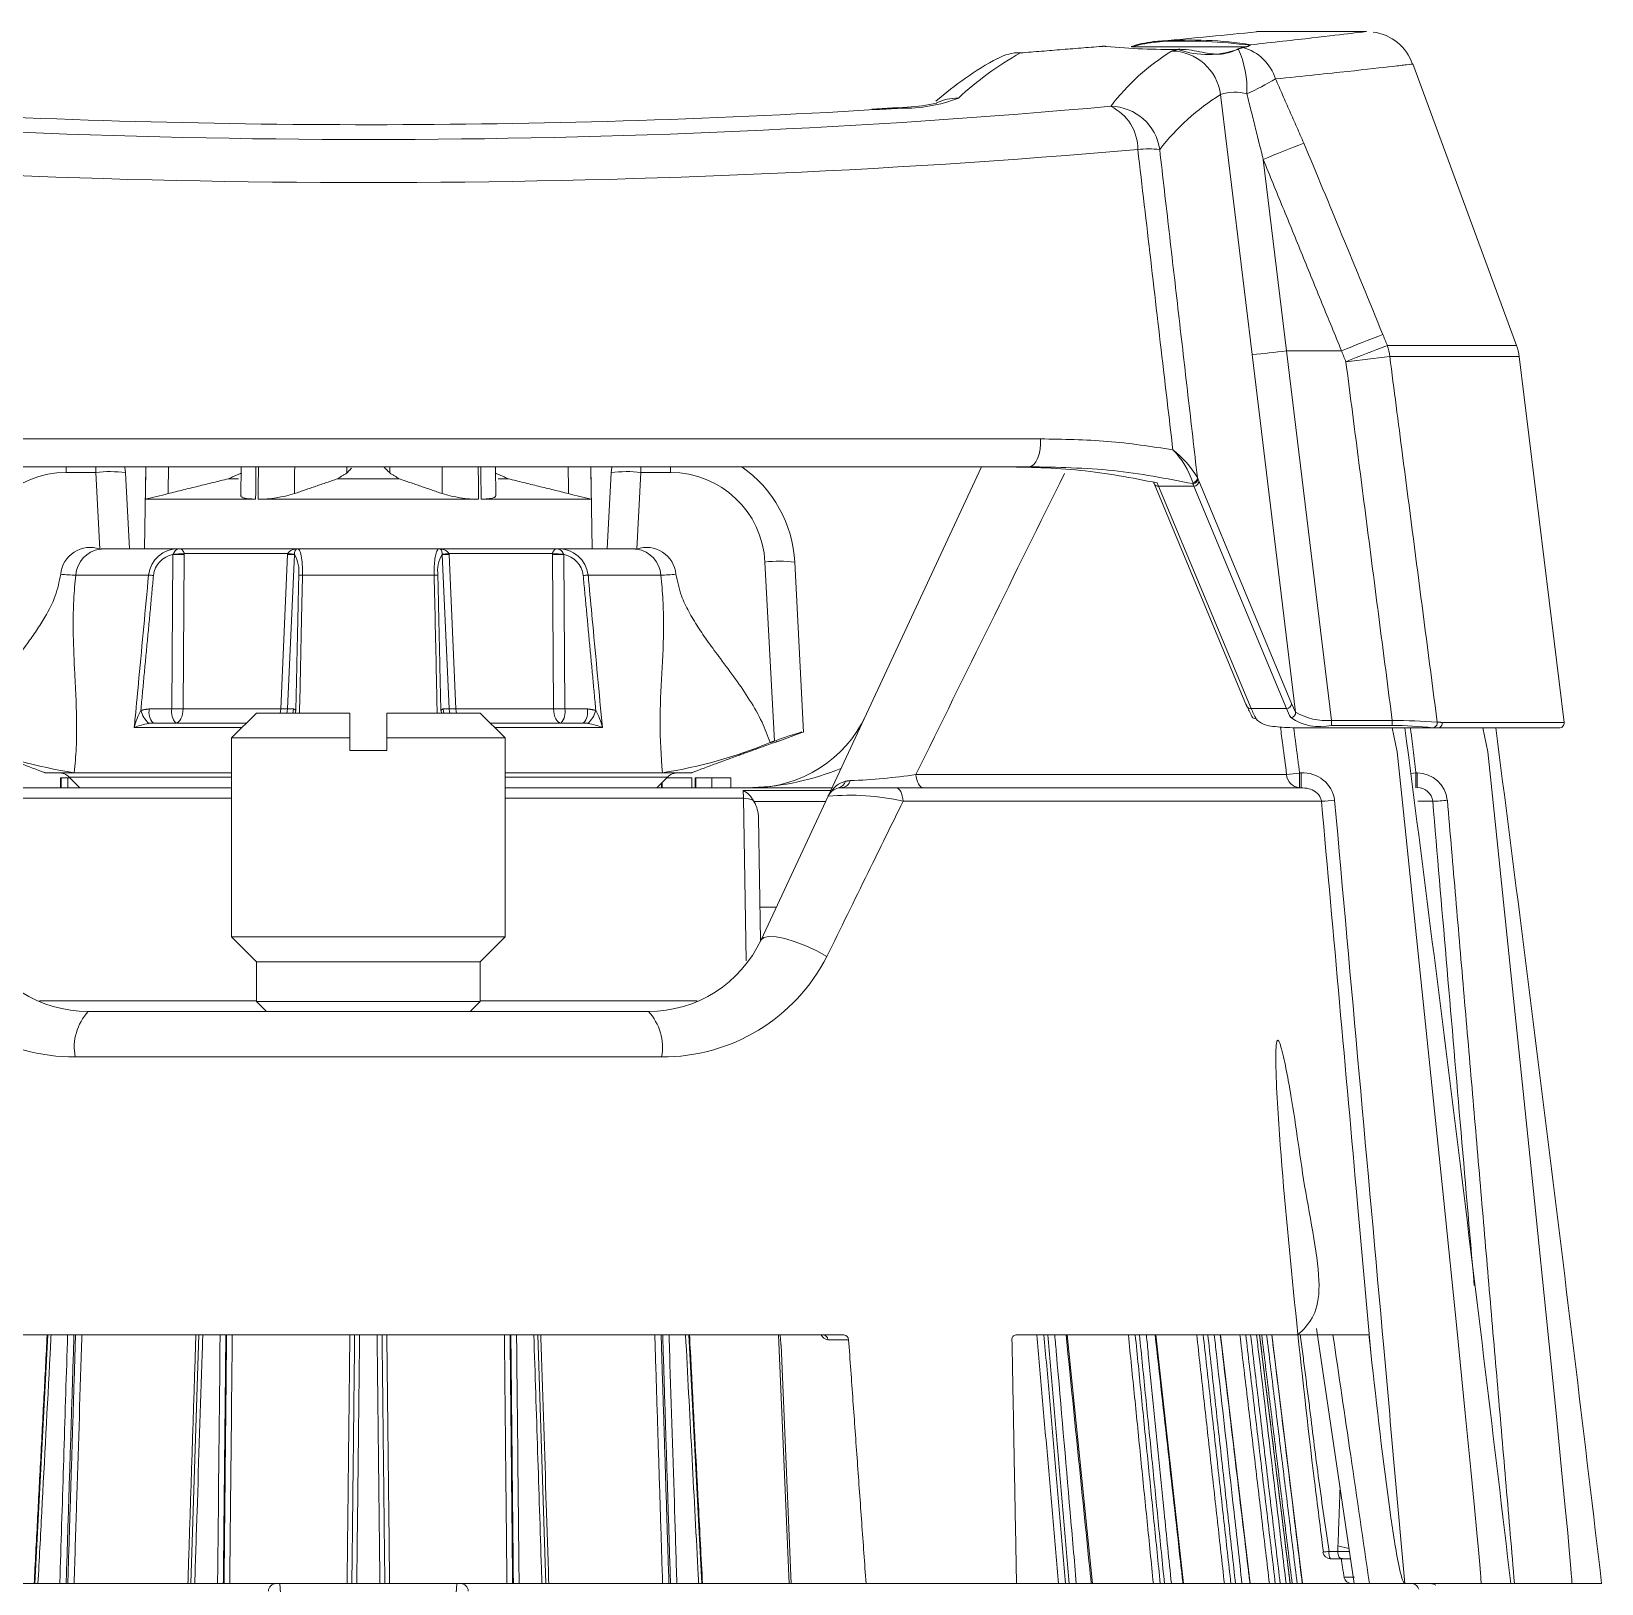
# Model space of a CAD drawing. Extents: x 8 to 113, y 2 to 87.
# Drawn here: x 48.33 to 51.486, y 79.027 to 82.147 of the extents above; entities that cross this region are included whole.
import ezdxf

# ---------------------------------------------------------------- set-up
doc = ezdxf.new("R2010")
doc.units = 0
doc.header["$MEASUREMENT"] = 0
doc.layers.add('OBJECT', color=7, linetype='CONTINUOUS')

msp = doc.modelspace()

# ---------------------------------------------------------------- linework, layer by layer
at = {"layer": 'OBJECT', "linetype": 'Continuous', "lineweight": 15}
for p, q in [((51.0128, 82.1466), (50.7928, 82.1466)), ((50.4905, 82.1166), (50.4903, 82.1166)), ((50.4905, 82.1166), (50.4903, 82.1166)), ((50.7637, 82.1156), (50.5414, 82.1156)), ((50.5416, 82.1156), (50.7728, 82.1156)), ((50.6367, 82.1109), (50.6367, 82.1109)), ((50.7748, 82.1166), (50.7747, 82.1166)), ((51.3152, 81.5155), (51.1069, 82.0815)), ((50.7838, 81.4973), (50.7202, 82.0198)), ((50.0708, 81.9937), (50.0196, 81.9906)), ((50.0776, 81.9925), (50.0709, 81.9932)), ((50.806, 81.8894), (50.8527, 81.5046)), ((50.8712, 80.7782), (50.7838, 81.4973)), ((50.8527, 81.5046), (50.943, 80.7618)), ((50.8527, 81.5046), (50.9633, 81.5046)), ((51.0555, 81.5155), (51.3152, 81.5155)), ((51.3206, 81.4931), (51.0603, 81.4931)), ((51.4108, 80.7578), (51.3206, 81.4931)), ((47.6572, 81.3277), (50.3583, 81.3277)), ((50.335, 81.2716), (47.6804, 81.2716)), ((48.4852, 81.2716), (47.9455, 81.2716)), ((48.3998, 81.2716), (48.3998, 81.2603)), ((48.4593, 81.2603), (48.3998, 81.2603)), ((48.4593, 81.2716), (48.4593, 81.2603)), ((48.4674, 81.1062), (48.4593, 81.2603)), ((48.8735, 81.2716), (48.4852, 81.2716)), ((48.5601, 81.2716), (48.5174, 81.2716)), ((48.5192, 81.2598), (48.5272, 81.1066)), ((48.5601, 81.2716), (48.5572, 81.1066)), ((48.7257, 81.2475), (48.7461, 81.2475)), ((48.7513, 81.2716), (48.751, 81.2138)), ((48.9452, 81.2475), (49.0693, 81.2475)), ((48.9641, 81.2716), (48.9641, 81.2592)), ((49.0504, 81.2716), (49.0504, 81.2592)), ((49.5302, 81.2716), (49.142, 81.2716)), ((49.2634, 81.2138), (49.2631, 81.2716)), ((49.2681, 81.2475), (49.2887, 81.2475)), ((49.4572, 81.1066), (49.4543, 81.2716)), ((49.4971, 81.2716), (49.4543, 81.2716)), ((49.4953, 81.2598), (49.4872, 81.1066)), ((50.07, 81.2716), (49.5302, 81.2716)), ((49.5471, 81.1062), (49.5552, 81.2603)), ((49.5552, 81.2716), (49.5552, 81.2603)), ((49.5552, 81.2603), (49.6147, 81.2603)), ((49.6147, 81.2716), (49.6147, 81.2603)), ((50.1139, 81.2716), (49.7578, 81.2716)), ((49.9312, 80.6093), (50.24, 81.2716)), ((50.2076, 81.2716), (50.1059, 81.2716)), ((50.2801, 81.2716), (50.141, 81.2716)), ((50.24, 81.2716), (50.1946, 81.2716)), ((50.24, 81.2716), (50.2076, 81.2716)), ((50.6767, 81.2431), (50.8628, 80.796)), ((50.5865, 81.2381), (50.7727, 80.7909)), ((50.6668, 81.2327), (50.5958, 81.2327)), ((50.5958, 81.2327), (50.7819, 80.7856)), ((50.853, 80.7856), (50.6668, 81.2327)), ((48.559, 81.2066), (48.7807, 81.2066)), ((48.7855, 81.2066), (49.2289, 81.2066)), ((49.2338, 81.2066), (49.4555, 81.2066)), ((48.4743, 81.1066), (48.6214, 81.1066)), ((48.6122, 80.7851), (48.6145, 81.0956)), ((48.6214, 81.1066), (48.8709, 81.1066)), ((48.6372, 81.0956), (48.6349, 80.7851)), ((48.8451, 81.0972), (48.6372, 81.0972)), ((48.831, 80.7851), (48.845, 81.0956)), ((48.8589, 81.0956), (48.845, 80.7851)), ((48.8709, 81.1066), (49.1436, 81.1066)), ((49.1436, 81.1066), (49.393, 81.1066)), ((49.1695, 80.7851), (49.1555, 81.0956)), ((49.3772, 81.0972), (49.1694, 81.0972)), ((49.1695, 81.0956), (49.1834, 80.7851)), ((49.3795, 80.7851), (49.3772, 81.0956)), ((49.393, 81.1066), (49.5401, 81.1066)), ((49.4, 81.0956), (49.4023, 80.7851)), ((48.5655, 81.0539), (48.4192, 81.0539)), ((49.1395, 81.0539), (48.8749, 81.0539)), ((49.5952, 81.0539), (49.449, 81.0539)), ((49.8044, 81.0802), (49.8233, 80.7203)), ((49.8822, 80.7385), (49.8643, 81.0797)), ((48.5669, 80.7851), (48.6122, 80.7851)), ((48.831, 80.7851), (48.6349, 80.7851)), ((48.7822, 80.7766), (48.7322, 80.7266)), ((48.7822, 80.7766), (48.9697, 80.7766)), ((48.845, 80.7851), (48.8571, 80.7851)), ((49.0447, 80.7766), (49.2322, 80.7766)), ((49.1574, 80.7851), (49.1695, 80.7851)), ((49.3795, 80.7851), (49.1834, 80.7851)), ((49.2822, 80.7266), (49.2322, 80.7766)), ((49.4023, 80.7851), (49.4475, 80.7851)), ((50.7819, 80.7856), (50.853, 80.7856)), ((48.7534, 80.7478), (48.5368, 80.7478)), ((48.5747, 80.7566), (48.7622, 80.7566)), ((49.2522, 80.7566), (49.4398, 80.7566)), ((49.4777, 80.7478), (49.261, 80.7478)), ((49.8326, 80.7204), (49.8785, 80.7372)), ((49.8785, 80.7372), (49.8822, 80.7385)), ((51.1568, 80.7466), (50.936, 80.7466)), ((50.943, 80.7517), (50.943, 80.7618)), ((50.943, 80.7618), (51.0652, 80.7618)), ((51.0652, 80.7517), (50.943, 80.7517)), ((51.0652, 80.7517), (51.0652, 80.7618)), ((51.1658, 80.7466), (51.1374, 80.7466)), ((51.4009, 80.7466), (51.1568, 80.7466)), ((51.1657, 80.7578), (51.4108, 80.7578)), ((51.3304, 80.7466), (51.278, 80.7466)), ((48.7322, 80.7266), (48.7322, 80.3266)), ((48.9697, 80.7266), (48.7322, 80.7266)), ((48.9697, 80.7266), (48.9697, 80.7016)), ((49.0447, 80.7016), (49.0447, 80.7266)), ((49.2822, 80.7266), (49.0447, 80.7266)), ((49.2822, 80.3266), (49.2822, 80.7266)), ((48.9697, 80.7016), (49.0447, 80.7016)), ((48.4161, 80.6566), (48.3572, 80.6566)), ((48.3882, 80.6466), (48.3882, 80.6266)), ((48.3897, 80.6466), (48.3882, 80.6466)), ((48.3897, 80.6466), (48.3897, 80.6266)), ((48.403, 80.6466), (48.3897, 80.6466)), ((48.403, 80.6466), (48.403, 80.6266)), ((48.4072, 80.6466), (48.403, 80.6466)), ((48.406, 80.6478), (48.4272, 80.6266)), ((48.7322, 80.6478), (48.406, 80.6478)), ((48.4161, 80.6566), (48.7322, 80.6566)), ((49.2822, 80.6566), (49.5983, 80.6566)), ((49.6084, 80.6478), (49.2822, 80.6478)), ((49.5872, 80.6266), (49.6084, 80.6478)), ((49.5983, 80.6566), (49.6572, 80.6566)), ((49.6577, 80.6466), (49.6072, 80.6466)), ((49.6577, 80.6466), (49.6577, 80.6266)), ((49.6643, 80.6466), (49.6643, 80.6266)), ((49.6656, 80.6466), (49.6643, 80.6466)), ((49.6656, 80.6466), (49.6656, 80.6266)), ((49.6975, 80.6466), (49.6975, 80.6266)), ((49.7357, 80.6466), (49.7357, 80.6266)), ((50.1079, 80.653), (50.8531, 80.653)), ((50.8791, 80.6561), (50.882, 80.6561)), ((50.8791, 80.6561), (50.8791, 80.6266)), ((50.882, 80.6266), (50.882, 80.6561)), ((51.113, 80.6561), (51.1155, 80.6561)), ((51.113, 80.6561), (51.113, 80.6266)), ((51.1155, 80.6561), (51.1155, 80.6266)), ((48.0752, 80.6266), (48.7322, 80.6266)), ((49.2822, 80.6266), (49.9392, 80.6266)), ((49.5887, 80.6281), (49.5887, 80.6266)), ((49.5966, 80.636), (49.5966, 80.6266)), ((49.5979, 80.6373), (49.5979, 80.6266)), ((49.7608, 80.6266), (49.9392, 80.6266)), ((49.7608, 80.6266), (49.9392, 80.6266)), ((49.7608, 80.6266), (49.9392, 80.6266)), ((49.761, 80.6052), (49.7609, 80.6211)), ((49.7609, 80.6211), (49.9367, 80.6211)), ((50.0672, 80.6266), (50.882, 80.6266)), ((48.7322, 80.6052), (48.2534, 80.6052)), ((49.761, 80.6052), (49.2822, 80.6052)), ((49.7667, 80.2782), (49.761, 80.6052)), ((49.9263, 80.5988), (49.7824, 80.5988)), ((49.7967, 80.321), (49.9312, 80.6093)), ((50.9231, 80.5992), (50.082, 80.5992)), ((51.1466, 80.5992), (51.1171, 80.5992)), ((49.7914, 80.5659), (49.7957, 80.3195)), ((49.7945, 80.3866), (49.8273, 80.3866)), ((48.7322, 80.3266), (48.7822, 80.2766)), ((49.0072, 80.3266), (48.7322, 80.3266)), ((49.2822, 80.3266), (49.0072, 80.3266)), ((49.2322, 80.2766), (49.2822, 80.3266)), ((48.7822, 80.2766), (48.7822, 80.1966)), ((49.0072, 80.2766), (48.7822, 80.2766)), ((49.2322, 80.2766), (49.0072, 80.2766)), ((49.2322, 80.1966), (49.2322, 80.2766)), ((48.3464, 80.1981), (48.7822, 80.1981)), ((48.4443, 80.1766), (49.5701, 80.1766)), ((48.7822, 80.1966), (48.8022, 80.1766)), ((48.7822, 80.1966), (49.0072, 80.1966)), ((49.0072, 80.1966), (49.2322, 80.1966)), ((49.2122, 80.1766), (49.2322, 80.1966)), ((49.2322, 80.1981), (49.6681, 80.1981)), ((49.5966, 80.0853), (48.4178, 80.0853)), ((50.9131, 79.5394), (50.9889, 79.0265)), ((48.0513, 79.5266), (49.9631, 79.5266)), ((48.3631, 79.5266), (48.3368, 79.0266)), ((48.6664, 79.5266), (48.6502, 79.0266)), ((49.3643, 79.0266), (49.3481, 79.5266)), ((49.6776, 79.0266), (49.6514, 79.5266)), ((49.8319, 79.5266), (49.8528, 79.0266)), ((49.8368, 79.5056), (49.8568, 79.0266)), ((49.9726, 79.5169), (49.9308, 79.5169)), ((50.3088, 79.5266), (51.0185, 79.5266)), ((50.4625, 79.0266), (50.4119, 79.5266)), ((50.6459, 79.0266), (50.59, 79.5266)), ((50.7798, 79.0266), (50.7203, 79.5266)), ((50.8602, 79.0266), (50.7988, 79.5266)), ((50.8847, 79.0266), (50.8233, 79.5266)), ((50.9784, 79.0974), (50.9563, 79.1024)), ((50.9384, 79.0914), (50.9562, 79.0914)), ((50.9809, 79.0766), (50.941, 79.0766)), ((50.9684, 79.0398), (50.9898, 79.0398)), ((48.0067, 79.0266), (48.7994, 79.0266)), ((48.8219, 79.0266), (48.8292, 79.0266)), ((49.1852, 79.0266), (48.8292, 79.0266)), ((49.1852, 79.0266), (49.1926, 79.0266)), ((49.2151, 79.0266), (50.0077, 79.0266)), ((50.0077, 79.0266), (50.0017, 79.0266)), ((50.3101, 79.0266), (50.0077, 79.0266)), ((50.3101, 79.0266), (51.0585, 79.0266)), ((51.0585, 79.0266), (51.0906, 79.0266)), ((51.0906, 79.0266), (51.2437, 79.0266)), ((51.3111, 79.0266), (51.4262, 79.0266))]:
    msp.add_line(p, q, dxfattribs=at)
at = {"layer": 'OBJECT', "linetype": 'Continuous', "lineweight": 15, "flags": 128}
for points in [[(50.4901, 82.1166), (50.4903, 82.1166), (50.4903, 82.1166)], [(50.7747, 82.1166), (50.7749, 82.1166), (50.7751, 82.1166)], [(50.7748, 82.1166), (50.775, 82.1166), (50.7751, 82.1166)], [(50.0907, 81.9946), (50.0905, 81.9946), (50.0709, 81.9934)], [(50.335, 81.2716), (50.3399, 81.2727), (50.3446, 81.276), (50.3489, 81.2814), (50.3526, 81.2885), (50.3554, 81.2971), (50.3574, 81.3068), (50.3583, 81.3172), (50.3583, 81.3277)], [(48.5174, 81.2716), (48.5175, 81.271), (48.5192, 81.2598)], [(49.4971, 81.2716), (49.4969, 81.271), (49.4953, 81.2598)], [(50.5865, 81.2381), (50.5862, 81.239), (50.5859, 81.2405)], [(48.6349, 80.7851), (48.6345, 80.7794), (48.6336, 80.7741), (48.6321, 80.7692), (48.6303, 80.7649), (48.628, 80.7614), (48.6255, 80.7588), (48.6228, 80.7572), (48.6199, 80.7566)], [(48.8302, 80.7766), (48.8306, 80.7794), (48.831, 80.7851)], [(48.8434, 80.7766), (48.8442, 80.7794), (48.845, 80.7851)], [(48.8555, 80.7766), (48.8563, 80.7794), (48.8571, 80.7851)], [(48.8602, 80.7766), (48.8605, 80.7774), (48.8615, 80.7821)], [(49.1529, 80.7821), (49.154, 80.7774), (49.1543, 80.7766)], [(49.1574, 80.7851), (49.1582, 80.7794), (49.159, 80.7766)], [(49.1695, 80.7851), (49.1703, 80.7794), (49.1711, 80.7766)], [(49.1834, 80.7851), (49.1839, 80.7794), (49.1843, 80.7766)], [(49.3945, 80.7566), (49.3917, 80.7572), (49.3889, 80.7588), (49.3864, 80.7614), (49.3842, 80.7649), (49.3823, 80.7692), (49.3809, 80.7741), (49.3799, 80.7794), (49.3795, 80.7851)], [(51.0652, 80.7466), (51.075, 80.6988), (51.0857, 80.5966), (51.1067, 80.3965), (51.1483, 79.9962), (51.1689, 79.796), (51.195, 79.5401), (51.2121, 79.3694), (51.2233, 79.2554), (51.2307, 79.1794), (51.2355, 79.1286), (51.2386, 79.0948), (51.2406, 79.0721), (51.2419, 79.057), (51.2427, 79.047), (51.2432, 79.0402), (51.2435, 79.0357), (51.2437, 79.0327), (51.2438, 79.0307), (51.2438, 79.0294), (51.2438, 79.0285), (51.2438, 79.0279), (51.2438, 79.0274), (51.2438, 79.0272), (51.2438, 79.027), (51.2438, 79.0269), (51.2438, 79.0268), (51.2438, 79.0267), (51.2437, 79.0267), (51.2437, 79.0267), (51.2437, 79.0266), (51.2437, 79.0266), (51.2437, 79.0266), (51.2437, 79.0266)], [(51.2477, 80.7466), (51.2574, 80.6988), (51.2682, 80.5966), (51.2891, 80.3965), (51.3308, 79.9962), (51.3514, 79.796), (51.3774, 79.5401), (51.3946, 79.3694), (51.4058, 79.2554), (51.4132, 79.1794), (51.418, 79.1286), (51.4211, 79.0948), (51.4231, 79.0721), (51.4244, 79.057), (51.4252, 79.047), (51.4257, 79.0402), (51.426, 79.0357), (51.4261, 79.0327), (51.4262, 79.0307), (51.4263, 79.0294), (51.4263, 79.0285), (51.4263, 79.0279), (51.4263, 79.0274), (51.4263, 79.0272), (51.4263, 79.027), (51.4263, 79.0269), (51.4262, 79.0268), (51.4262, 79.0267), (51.4262, 79.0267), (51.4262, 79.0267), (51.4262, 79.0266), (51.4262, 79.0266), (51.4262, 79.0266), (51.4262, 79.0266)], [(50.1079, 80.653), (50.1085, 80.6477), (50.1096, 80.6427), (50.1112, 80.6381), (50.1131, 80.6342), (50.1154, 80.6309), (50.1179, 80.6286), (50.1207, 80.6271), (50.1235, 80.6266)], [(51.1031, 80.6549), (51.1078, 80.6555), (51.113, 80.6561)], [(50.0672, 80.6266), (50.07, 80.6261), (50.0726, 80.6246), (50.0751, 80.6221), (50.0773, 80.6187), (50.0791, 80.6146), (50.0805, 80.6099), (50.0815, 80.6047), (50.082, 80.5992)], [(49.7967, 80.321), (49.802, 80.3256), (49.8122, 80.3276), (49.8268, 80.3267), (49.8447, 80.3231), (49.8652, 80.317), (49.8869, 80.3087), (49.9086, 80.2986), (49.9291, 80.2874)]]:
    msp.add_lwpolyline(points, dxfattribs=at)
at = {"layer": 'OBJECT', "linetype": 'Continuous', "lineweight": 15}
for centre, radius, start, end in [((48.9776, 99.7846), 17.7317, 275.26069, 275.87562), ((50.6598, 81.3747), 0.7549, 80.7829, 94.2833), ((50.6483, 81.1239), 1.0036, 82.4778, 92.5559), ((51.0148, 82.0495), 0.0967, 19.18, 82.7459), ((50.6303, 81.5437), 0.6411, 119.1373, 132.9799), ((50.3136, 82.0249), 0.0789, 86.6771, 121.4783), ((50.6123, 83.3657), 1.255, 264.4224, 271.1155), ((50.8651, 81.7166), 0.4603, 121.9092, 142.5939), ((50.5406, 82.1157), 0.000833, 355.0092, 99.421), ((50.6206, 82.007), 0.1004, 7.3422, 89.3786), ((50.6945, 82.2843), 0.1838, 251.6641, 289.1901), ((50.7556, 82.1111), 0.000682, 74.4442, 138.0436), ((50.5752, 82.0301), 0.1982, 357.4678, 24.3324), ((50.74, 82.0227), 0.0952, 17.4614, 74.6523), ((50.5767, 81.5221), 0.6467, 118.098, 131.5116), ((50.4414, 82.7288), 0.7815, 295.1268, 299.887), ((50.0848, 82.2937), 0.3012, 268.6319, 291.1037), ((50.0759, 82.3246), 0.3303, 272.5606, 282.9701), ((50.1915, 81.9148), 0.0978, 88.9709, 115.5894), ((50.962, 81.6291), 0.4594, 121.7511, 142.423), ((50.7491, 81.9375), 0.0872, 73.9134, 109.2812), ((49.0077, 98.6434), 16.7138, 264.87971, 275.12029), ((49.0086, 99.0514), 17.0921, 266.62259, 273.40874), ((50.4584, 81.91), 0.0955, 359.6109, 64.5897), ((50.4979, 81.8953), 0.101, 8.0052, 89.1324), ((49.0077, 99.9036), 18.0606, 265.0888, 274.9112), ((50.5759, 81.7334), 0.1773, 82.8774, 97.1226), ((52.1257, 78.7161), 3.4368, 111.1142, 112.5829), ((52.2171, 78.4443), 3.3072, 110.7285, 112.2781), ((50.6807, 82.7983), 1.3051, 274.5279, 277.5726), ((52.2226, 78.4284), 3.3004, 110.709, 112.2629), ((51.393, 78.3097), 3.2007, 95.9664, 97.5543), ((50.9503, 81.4812), 0.1106, 6.1887, 18.0464), ((51.2213, 81.481), 0.1, 7, 20.2), ((50.5071, 81.1895), 0.1652, 17.7649, 44.7604), ((50.5065, 81.1515), 0.1941, 30.5297, 52.6212), ((48.3998, 81.0703), 0.19, 90, 177), ((48.4871, 81.0137), 0.2482, 82.5665, 96.4337), ((49.5274, 81.0137), 0.2482, 83.5663, 97.4335), ((49.6147, 81.0703), 0.19, 3, 90), ((49.6147, 81.0666), 0.25, 3, 55.0848), ((417.2429, -100.1474), 409.2394, 153.687026, 153.781465), ((50.6635, 81.25), 0.0102, 274.7521, 0.6538), ((50.6642, 81.248), 0.0102, 272.0653, 1.8094), ((50.6665, 81.2429), 0.0102, 272.0905, 1.2323), ((48.2061, 82.7691), 1.6018, 282.7264, 284.4075), ((48.7862, 81.4496), 0.2429, 269.8529, 287.3273), ((49.2282, 81.4491), 0.2424, 252.6544, 270.1654), ((49.8153, 82.798), 1.6315, 255.6078, 257.2583), ((50.5949, 81.2417), 0.00909, 203.8067, 275.7515), ((48.4479, 81.0502), 0.0593, 70.8166, 174.5855), ((48.4763, 81.0496), 0.0573, 99.0306, 175.6931), ((48.6245, 81.0472), 0.0594, 88.158, 173.5086), ((48.6237, 81.0478), 0.0487, 100.9328, 173.5585), ((48.6259, 81.5928), 0.4974, 268.6905, 271.3095), ((48.609, 81.4336), 0.3376, 270.9659, 274.7854), ((48.6266, 81.1169), 0.0103, 268.8999, 271.6613), ((48.852, 81.2726), 0.1772, 267.7427, 272.2573), ((48.8634, 81.0843), 0.0224, 85.5964, 144.9412), ((48.9183, 81.9086), 0.8148, 264.8417, 265.8164), ((48.7939, 81.0605), 0.0739, 354.3737, 28.3276), ((49.2132, 81.062), 0.0667, 149.7731, 187.5255), ((49.151, 81.0843), 0.0224, 35.0588, 94.4036), ((49.0961, 81.9086), 0.8148, 274.1836, 275.1583), ((49.1625, 81.2726), 0.1772, 267.7427, 272.2573), ((49.4054, 81.4336), 0.3376, 265.2146, 269.0341), ((49.3886, 81.5928), 0.4974, 268.6905, 271.3095), ((49.3878, 81.1169), 0.0103, 268.3387, 271.1001), ((49.3899, 81.0472), 0.0594, 6.4914, 91.842), ((49.3907, 81.0478), 0.0487, 6.4415, 79.0672), ((49.5665, 81.0502), 0.0593, 5.4487, 109.1492), ((49.5381, 81.0496), 0.0573, 4.3078, 80.9685), ((48.4162, 81.2491), 0.1951, 261.9482, 270.8816), ((48.5633, 80.9518), 0.1021, 83.1949, 88.7514), ((48.8737, 81.0263), 0.0277, 87.5523, 103.0956), ((49.1407, 81.0263), 0.0277, 76.9044, 92.4477), ((49.4512, 80.9518), 0.1021, 91.2486, 96.8051), ((49.5982, 81.2491), 0.1951, 269.1184, 278.0518), ((49.8322, 80.8336), 0.2482, 82.5665, 96.4337), ((48.6859, 80.7101), 0.1538, 152.1052, 165.7941), ((48.6038, 80.7966), 0.0558, 195.084, 226.815), ((48.5998, 80.7788), 0.0335, 169.1593, 221.3521), ((48.6451, 80.7788), 0.0335, 169.1593, 221.3521), ((48.6236, 81.2823), 0.4974, 268.6905, 271.3095), ((48.838, 80.9621), 0.1772, 267.7427, 272.2573), ((49.1765, 80.9621), 0.1772, 267.7427, 272.2573), ((49.3909, 81.2823), 0.4974, 268.6905, 271.3095), ((49.3694, 80.7788), 0.0335, 318.6479, 10.8407), ((49.4146, 80.7788), 0.0335, 318.6479, 10.8407), ((49.4106, 80.7966), 0.0558, 313.185, 344.916), ((49.3286, 80.7101), 0.1538, 14.2059, 27.8948), ((49.78, 80.8766), 0.25, 270, 335), ((50.9484, 80.8653), 0.1903, 202.1381, 208.9152), ((50.781, 80.7946), 0.00909, 203.8067, 275.7515), ((50.7911, 80.7742), 0.00933, 185.5182, 273.4616), ((50.964, 80.8581), 0.196, 201.7338, 208.425), ((50.8526, 80.7958), 0.0102, 272.0905, 1.2323), ((51.0476, 80.8637), 0.2097, 201.8749, 207.3468), ((50.861, 80.7776), 0.0102, 271.9004, 3.3805), ((50.9204, 80.8548), 0.1055, 235.9551, 282.3652), ((51.0512, 80.8732), 0.2036, 202.2801, 207.8238), ((50.9335, 80.8859), 0.1244, 239.9381, 274.383), ((48.6041, 80.5616), 0.1981, 101.2092, 109.8872), ((49.4103, 80.5616), 0.1981, 70.1128, 78.7908), ((50.1408, 79.8504), 0.9261, 106.4543, 110.0498), ((51.064, 79.5712), 1.1906, 85.5842, 89.9446), ((51.0585, 79.9197), 0.832, 83.9085, 89.5423), ((-97.5826, 61.4739), 149.9174, 6.723769, 7.386141), ((51.1459, 80.7569), 0.00985, 275.1238, 8.1603), ((51.1562, 80.7563), 0.00967, 273.7213, 9.3456), ((-97.4001, 61.4739), 149.9174, 6.723769, 7.386141), ((51.4009, 80.7566), 0.01, 270, 7), ((48.5584, 81.5814), 0.9356, 247.4449, 261.2513), ((49.4556, 81.5827), 0.937, 278.7588, 292.5449), ((47.6012, 78.7259), 2.0734, 68.6164, 70.0831), ((50.4132, 78.7259), 2.0734, 109.9169, 111.3836), ((48.3848, 80.6266), 0.03, 45, 90), ((49.6297, 80.6266), 0.03, 90, 135), ((49.7593, 81.1465), 0.5202, 272.2725, 292.3652), ((49.9284, 81.879), 1.2391, 272.2045, 278.3329), ((50.7478, 81.6382), 0.9909, 276.0995, 277.6165), ((50.8808, 80.6543), 0.0278, 182.8323, 266.5153), ((50.8862, 80.5923), 0.064, 8.1345, 93.7666), ((51.116, 80.5958), 0.0603, 5.2779, 90.4576), ((49.735, 80.575), 0.0528, 28.4931, 60.7412), ((49.9583, 80.5966), 0.03, 101.1652, 155), ((49.9754, 80.1372), 0.4742, 77.0101, 95.3572), ((49.9476, 80.6447), 0.0193, 284.93, 344.7027), ((49.9571, 80.6462), 0.0197, 276.6545, 344.1172), ((51.1163, 80.5962), 0.0305, 5.8037, 91.4934), ((49.7621, 80.5652), 0.0401, 61.0816, 91.5791), ((49.7267, 80.5659), 0.0647, 359.9624, 30.5946), ((50.8594, 81.5694), 0.9722, 273.7571, 275.3153), ((51.1178, 81.2136), 0.6151, 272.6896, 275.4385), ((48.4443, 80.4266), 0.25, 205, 270), ((49.5701, 80.4266), 0.25, 270, 335), ((48.4151, 80.4555), 0.3701, 206.9989, 270.4177), ((49.5993, 80.4555), 0.3701, 269.5823, 333.0011), ((48.5216, 80.1047), 0.1055, 137.0582, 190.59), ((49.4929, 80.1047), 0.1055, 349.41, 42.9418), ((49.932, 79.5322), 0.0154, 201.449, 265.4333), ((49.9215, 79.5173), 0.00936, 357.7655, 85.7571), ((49.9625, 79.5165), 0.0101, 2.3657, 86.5475), ((50.3095, 79.5181), 0.00859, 94.7759, 187.5859), ((51.0209, 78.4302), 0.6663, 97.1157, 98.1829), ((50.941, 79.0916), 0.015, 187.3293, 270), ((50.9616, 79.0878), 0.0235, 171.3739, 208.474), ((50.9845, 79.0431), 0.0165, 191.5647, 272.7076), ((48.8218, 79.0112), 0.0154, 89.7365, 178.3927), ((42.0339, 78.5685), 6.8107, 358.73369, 3.85694), ((54.8337, 78.5944), 5.665, 175.6246, 181.7848), ((49.1926, 79.0112), 0.0154, 1.6668, 90.2041), ((51.1038, 79.0113), 0.0154, 16.2879, 82.8358), ((51.1422, 79.0047), 0.0219, 60.5839, 89.8823)]:
    msp.add_arc(centre, radius, start, end, dxfattribs=at)
for centre, major_axis, ratio, start_param, end_param in [((50.7106, 80.7728), (-0.064, 0.5099), 0.120906, 5.870767, 5.897816), ((50.6297, 80.7716), (-0.0641, 0.4999), 0.123247, 5.870154, 5.906052), ((50.7008, 80.7716), (-0.0641, 0.4999), 0.123247, 5.870154, 5.897203)]:
    msp.add_ellipse(centre, major_axis=major_axis, ratio=ratio, start_param=start_param, end_param=end_param, dxfattribs=at)
for points, knots in [([(50.5406, 82.1165), (50.5549, 82.1206), (50.5745, 82.1261), (50.5973, 82.1272), (50.6034, 82.1275)], [0, 0, 0, 0, 0.729925, 1, 1, 1, 1]), ([(50.6036, 82.1265), (50.5873, 82.1248), (50.565, 82.1225), (50.5465, 82.1171), (50.5416, 82.1156)], [0, 0, 0, 0, 0.730797, 1, 1, 1, 1]), ([(50.7807, 82.1199), (50.8248, 82.1248), (50.914, 82.1347), (50.979, 82.1425), (51.0065, 82.1458), (51.0153, 82.1469), (51.0129, 82.1466), (51.0128, 82.1466)], [0, 0, 0, 0, 0.316606, 0.640767, 0.814976, 0.989185, 1, 1, 1, 1]), ([(50.7558, 82.1117), (50.7455, 82.1071), (50.7272, 82.0989), (50.6872, 82.1035), (50.6576, 82.1106), (50.6396, 82.1108), (50.6367, 82.1109)], [0, 0, 0, 0, 0.353797, 0.623722, 0.940059, 1, 1, 1, 1]), ([(51.1055, 82.081), (51.1059, 82.081), (51.108, 82.0813), (51.096, 82.0799), (51.0616, 82.0759), (50.9982, 82.0688), (50.9122, 82.0596), (50.858, 82.0541), (50.8308, 82.0513)], [0, 0, 0, 0, 0.04707, 0.213441, 0.381028, 0.686483, 0.842734, 1, 1, 1, 1]), ([(50.6244, 81.3058), (50.6181, 81.3591), (50.5946, 81.5603), (50.5712, 81.7615), (50.5539, 81.9093)], [0, 0, 0, 0, 0.265214, 1, 1, 1, 1]), ([(50.8877, 81.9222), (50.9133, 81.8606), (50.9665, 81.7325), (51.0192, 81.6041), (51.0465, 81.5374)], [0, 0, 0, 0, 0.480478, 1, 1, 1, 1]), ([(51.0603, 81.4931), (51.0689, 81.427), (51.1008, 81.1821), (51.1325, 80.9371), (51.1557, 80.7583)], [0, 0, 0, 0, 0.269854, 1, 1, 1, 1]), ([(50.3583, 81.3277), (50.4035, 81.327), (50.4943, 81.3257), (50.5809, 81.3124), (50.6244, 81.3058)], [0, 0, 0, 0, 0.498142, 1, 1, 1, 1]), ([(48.9725, 81.2716), (48.9713, 81.2716), (48.969, 81.2716), (48.9507, 81.2716), (48.9239, 81.2716), (48.8963, 81.2716), (48.879, 81.2716), (48.8735, 81.2716)], [0, 0, 0, 0, 0.224518, 0.449077, 0.672569, 0.894408, 1, 1, 1, 1]), ([(49.142, 81.2716), (49.1303, 81.2716), (49.107, 81.2716), (49.0768, 81.2716), (49.0546, 81.2716), (49.0442, 81.2716), (49.0433, 81.2716), (49.0429, 81.2716)], [0, 0, 0, 0, 0.22061, 0.441205, 0.6623, 0.88484, 1, 1, 1, 1]), ([(50.141, 81.2716), (50.129, 81.2716), (50.1047, 81.2716), (50.0816, 81.2716), (50.07, 81.2716)], [0, 0, 0, 0, 0.49412, 1, 1, 1, 1]), ([(50.2801, 81.2716), (50.3334, 81.2707), (50.4406, 81.2689), (50.5419, 81.2492), (50.5928, 81.2393)], [0, 0, 0, 0, 0.497109, 1, 1, 1, 1]), ([(50.6646, 81.2378), (50.6116, 81.248), (50.5049, 81.2687), (50.3919, 81.2707), (50.335, 81.2716)], [0, 0, 0, 0, 0.496567, 1, 1, 1, 1]), ([(48.7807, 81.2066), (48.7753, 81.2068), (48.7645, 81.2071), (48.7547, 81.2094), (48.7503, 81.2118), (48.7514, 81.2136), (48.7515, 81.2138)], [0, 0, 0, 0, 0.313732, 0.627321, 0.944959, 1, 1, 1, 1]), ([(49.2629, 81.2138), (49.2631, 81.2135), (49.2641, 81.2117), (49.2592, 81.2092), (49.249, 81.207), (49.2386, 81.2067), (49.2338, 81.2066)], [0, 0, 0, 0, 0.061014, 0.396205, 0.723219, 1, 1, 1, 1]), ([(48.6147, 81.096), (48.6152, 81.097), (48.6165, 81.0995), (48.619, 81.1027), (48.6222, 81.1053), (48.6248, 81.1064), (48.6265, 81.1066), (48.6268, 81.1066), (48.6268, 81.1066), (48.6268, 81.1066), (48.6267, 81.1066), (48.6266, 81.1066), (48.6265, 81.1066), (48.6265, 81.1066), (48.6264, 81.1066)], [0, 0, 0, 0, 0.153502, 0.380166, 0.626293, 0.875654, 0.967797, 0.976809, 0.980954, 0.984134, 0.9874, 0.990544, 0.996552, 1, 1, 1, 1]), ([(48.6214, 81.1066), (48.6218, 81.1066), (48.6236, 81.1066), (48.6254, 81.1066), (48.6269, 81.1066)], [0, 0, 0, 0, 0.186026, 1, 1, 1, 1]), ([(48.6257, 81.1066), (48.6246, 81.1066), (48.6232, 81.1066), (48.6218, 81.1066), (48.6214, 81.1066)], [0, 0, 0, 0, 0.740622, 1, 1, 1, 1]), ([(48.6269, 81.1066), (48.6271, 81.1066), (48.6273, 81.1066), (48.6278, 81.1066), (48.6287, 81.1066), (48.6302, 81.1064), (48.6322, 81.1055), (48.6345, 81.1032), (48.6362, 81.1003), (48.6369, 81.098), (48.6372, 81.0972)], [0, 0, 0, 0, 0.020895, 0.038908, 0.075404, 0.191564, 0.449116, 0.682572, 0.877716, 1, 1, 1, 1]), ([(48.8648, 81.1066), (48.8648, 81.1066), (48.8647, 81.1066), (48.8646, 81.1066), (48.8646, 81.1066), (48.8645, 81.1066), (48.8644, 81.1066), (48.8641, 81.1066), (48.8634, 81.1065), (48.8619, 81.1059), (48.8601, 81.1036), (48.8589, 81.0998), (48.8589, 81.0971), (48.8589, 81.096)], [0, 0, 0, 0, 0.006251, 0.010873, 0.014164, 0.017464, 0.021803, 0.032032, 0.073944, 0.240397, 0.569572, 0.838891, 1, 1, 1, 1]), ([(48.8648, 81.1066), (48.8649, 81.1066), (48.8657, 81.1067), (48.8682, 81.1055), (48.8717, 81.0978), (48.8743, 81.0813), (48.8751, 81.0653), (48.8749, 81.0562), (48.8749, 81.0539)], [0, 0, 0, 0, 0.008302, 0.15352, 0.438825, 0.698284, 0.923791, 1, 1, 1, 1]), ([(48.8709, 81.1066), (48.8704, 81.1066), (48.8684, 81.1066), (48.8665, 81.1066), (48.865, 81.1066)], [0, 0, 0, 0, 0.226259, 1, 1, 1, 1]), ([(48.8652, 81.1066), (48.8667, 81.1066), (48.8686, 81.1066), (48.8705, 81.1066), (48.8709, 81.1066)], [0, 0, 0, 0, 0.813974, 1, 1, 1, 1]), ([(49.1395, 81.0539), (49.1395, 81.06), (49.1395, 81.072), (49.141, 81.0874), (49.1434, 81.0992), (49.1464, 81.1055), (49.1486, 81.1067), (49.1496, 81.1066), (49.1496, 81.1066)], [0, 0, 0, 0, 0.20087, 0.40002, 0.605987, 0.832568, 0.991709, 1, 1, 1, 1]), ([(49.1495, 81.1066), (49.148, 81.1066), (49.146, 81.1066), (49.144, 81.1066), (49.1436, 81.1066)], [0, 0, 0, 0, 0.773768, 1, 1, 1, 1]), ([(49.1436, 81.1066), (49.1439, 81.1066), (49.1458, 81.1066), (49.1477, 81.1066), (49.1493, 81.1066)], [0, 0, 0, 0, 0.186026, 1, 1, 1, 1]), ([(49.1555, 81.096), (49.1555, 81.097), (49.1555, 81.0995), (49.1547, 81.1027), (49.1532, 81.1053), (49.1516, 81.1064), (49.1506, 81.1066), (49.1501, 81.1066), (49.15, 81.1066), (49.1499, 81.1066), (49.1499, 81.1066), (49.1498, 81.1066), (49.1497, 81.1066), (49.1496, 81.1066), (49.1496, 81.1066)], [0, 0, 0, 0, 0.153502, 0.380166, 0.626293, 0.875654, 0.967797, 0.976809, 0.980954, 0.984134, 0.9874, 0.990544, 0.996552, 1, 1, 1, 1]), ([(49.3772, 81.0972), (49.3775, 81.098), (49.3782, 81.1003), (49.38, 81.1032), (49.3822, 81.1055), (49.3843, 81.1064), (49.3858, 81.1066), (49.3867, 81.1066), (49.3871, 81.1066), (49.3874, 81.1066), (49.3875, 81.1066)], [0, 0, 0, 0, 0.122284, 0.317428, 0.550884, 0.808436, 0.924596, 0.961092, 0.979105, 1, 1, 1, 1]), ([(49.3875, 81.1066), (49.389, 81.1066), (49.3908, 81.1066), (49.3927, 81.1066), (49.393, 81.1066)], [0, 0, 0, 0, 0.813974, 1, 1, 1, 1]), ([(49.388, 81.1066), (49.388, 81.1066), (49.3879, 81.1066), (49.3878, 81.1066), (49.3877, 81.1066), (49.3877, 81.1066), (49.3877, 81.1066), (49.3878, 81.1066), (49.3887, 81.1065), (49.3912, 81.1059), (49.3946, 81.1036), (49.3978, 81.0998), (49.3992, 81.0971), (49.3997, 81.096)], [0, 0, 0, 0, 0.006251, 0.010873, 0.014164, 0.017464, 0.021803, 0.032032, 0.073944, 0.240397, 0.569572, 0.838891, 1, 1, 1, 1]), ([(49.393, 81.1066), (49.3927, 81.1066), (49.391, 81.1066), (49.3893, 81.1066), (49.388, 81.1066)], [0, 0, 0, 0, 0.220699, 1, 1, 1, 1]), ([(48.1996, 80.7173), (48.2069, 80.736), (48.2223, 80.7756), (48.2586, 80.8307), (48.2931, 80.8774), (48.3208, 80.9147), (48.3403, 80.9424), (48.36, 80.9737), (48.3797, 81.0107), (48.3859, 81.041), (48.3889, 81.0558)], [0, 0, 0, 0, 0.15382, 0.32546, 0.503781, 0.600006, 0.681858, 0.763121, 0.884543, 1, 1, 1, 1]), ([(48.4192, 81.0539), (48.4184, 81.0459), (48.4166, 81.029), (48.414, 80.9877), (48.4135, 80.9298), (48.4167, 80.8651), (48.4197, 80.8062), (48.4211, 80.7566), (48.4208, 80.7073), (48.4177, 80.6734), (48.4161, 80.6566)], [0, 0, 0, 0, 0.057194, 0.119847, 0.300985, 0.50649, 0.642071, 0.760177, 0.881305, 1, 1, 1, 1]), ([(48.5368, 80.7478), (48.5374, 80.7545), (48.5405, 80.7875), (48.5501, 80.8896), (48.559, 80.985), (48.5655, 81.0539)], [0, 0, 0, 0, 0.064852, 0.324258, 1, 1, 1, 1]), ([(48.8749, 81.0539), (48.8748, 81.0473), (48.874, 81.0142), (48.872, 80.9218), (48.8702, 80.836), (48.8689, 80.7766)], [0, 0, 0, 0, 0.071582, 0.357912, 1, 1, 1, 1]), ([(49.1456, 80.7766), (49.1451, 80.8001), (49.1431, 80.8926), (49.141, 80.985), (49.1395, 81.0539)], [0, 0, 0, 0, 0.254125, 1, 1, 1, 1]), ([(49.449, 81.0539), (49.4496, 81.0473), (49.4527, 81.0142), (49.4623, 80.9122), (49.4712, 80.8168), (49.4777, 80.7478)], [0, 0, 0, 0, 0.064852, 0.324258, 1, 1, 1, 1]), ([(49.5983, 80.6566), (49.5961, 80.6904), (49.5914, 80.7601), (49.5977, 80.8576), (49.6011, 80.9366), (49.6, 81.0026), (49.5968, 81.0371), (49.5952, 81.0539)], [0, 0, 0, 0, 0.239384, 0.493145, 0.754611, 0.880287, 1, 1, 1, 1]), ([(49.6256, 81.0558), (49.6286, 81.041), (49.6338, 81.0148), (49.651, 80.98), (49.6695, 80.9493), (49.6912, 80.918), (49.7169, 80.8833), (49.7455, 80.845), (49.7743, 80.8028), (49.7988, 80.7608), (49.8098, 80.7311), (49.8149, 80.7173)], [0, 0, 0, 0, 0.115434, 0.204199, 0.296296, 0.390311, 0.496175, 0.628006, 0.757037, 0.887489, 1, 1, 1, 1]), ([(48.9697, 80.7766), (48.9697, 80.7764), (48.9697, 80.7598), (48.9697, 80.7431), (48.9697, 80.7266)], [0, 0, 0, 0, 0.01376, 1, 1, 1, 1]), ([(50.7916, 80.7648), (50.7958, 80.7607), (50.8042, 80.7525), (50.837, 80.7479), (50.8818, 80.7466), (50.9176, 80.7466), (50.936, 80.7466)], [0, 0, 0, 0, 0.248571, 0.497385, 0.740827, 1, 1, 1, 1]), ([(50.8531, 80.653), (50.8505, 80.6728), (50.8464, 80.7046), (50.8422, 80.7364), (50.8406, 80.7483)], [0, 0, 0, 0, 0.623754, 1, 1, 1, 1]), ([(51.1305, 80.7466), (51.1299, 80.7466), (51.1284, 80.7466), (51.1273, 80.7466), (51.1271, 80.7466), (51.1276, 80.7466), (51.1278, 80.7466)], [0, 0, 0, 0, 0.23001, 0.523689, 0.814764, 1, 1, 1, 1]), ([(51.1838, 80.7466), (51.1825, 80.7466), (51.1792, 80.7466), (51.1727, 80.7466), (51.1679, 80.7466), (51.1658, 80.7466)], [0, 0, 0, 0, 0.278407, 0.696748, 1, 1, 1, 1]), ([(49.7848, 80.7036), (49.7915, 80.706), (49.804, 80.7105), (49.8194, 80.7159), (49.8291, 80.7193), (49.8334, 80.7207), (49.8327, 80.7205), (49.8326, 80.7205)], [0, 0, 0, 0, 0.269503, 0.506961, 0.727956, 0.938633, 1, 1, 1, 1]), ([(48.3545, 80.6577), (48.3555, 80.6573), (48.3571, 80.6567), (48.3572, 80.6566), (48.3572, 80.6566)], [0, 0, 0, 0, 0.585772, 1, 1, 1, 1]), ([(49.66, 80.6577), (49.659, 80.6573), (49.6573, 80.6567), (49.6573, 80.6566), (49.6572, 80.6566)], [0, 0, 0, 0, 0.585772, 1, 1, 1, 1]), ([(49.6975, 80.6466), (49.693, 80.6466), (49.6841, 80.6466), (49.6712, 80.6466), (49.6677, 80.6466), (49.6656, 80.6466)], [0, 0, 0, 0, 0.280084, 0.560196, 1, 1, 1, 1]), ([(49.7357, 80.6466), (49.7354, 80.6466), (49.7347, 80.6466), (49.7267, 80.6466), (49.7132, 80.6466), (49.7027, 80.6466), (49.6975, 80.6466)], [0, 0, 0, 0, 0.281019, 0.560858, 0.780458, 1, 1, 1, 1]), ([(49.9358, 80.6157), (49.9387, 80.6203), (49.9457, 80.6316), (49.9586, 80.6366), (49.9661, 80.6396)], [0, 0, 0, 0, 0.412648, 1, 1, 1, 1]), ([(49.9594, 80.6266), (49.9601, 80.6266), (49.9624, 80.6266), (49.9711, 80.6266), (49.9871, 80.6266), (50.007, 80.6266), (50.0298, 80.6266), (50.0507, 80.6266), (50.0627, 80.6266), (50.0672, 80.6266)], [0, 0, 0, 0, 0.072611, 0.232465, 0.384312, 0.536497, 0.701328, 0.887553, 1, 1, 1, 1]), ([(50.882, 80.6266), (50.8872, 80.6262), (50.8973, 80.6255), (50.9095, 80.6199), (50.9165, 80.6137), (50.9205, 80.6082), (50.9225, 80.6037), (50.923, 80.6002), (50.9231, 80.5992)], [0, 0, 0, 0, 0.29554, 0.57572, 0.740311, 0.809198, 0.945635, 1, 1, 1, 1]), ([(50.082, 80.5992), (50.0587, 80.5516), (50.0079, 80.4483), (49.9567, 80.3438), (49.9291, 80.2874)], [0, 0, 0, 0, 0.460735, 1, 1, 1, 1]), ([(51.0223, 79.4911), (51.0206, 79.511), (51.0117, 79.6106), (50.9786, 79.98), (50.9473, 80.3294), (50.9231, 80.5992)], [0, 0, 0, 0, 0.053919, 0.269597, 1, 1, 1, 1]), ([(50.9495, 80.6013), (50.9824, 80.2344), (51.0296, 79.7095), (51.0765, 79.1846), (51.0906, 79.0266)], [0, 0, 0, 0, 0.699038, 1, 1, 1, 1]), ([(51.2301, 79.6261), (51.2113, 79.8447), (51.1835, 80.1691), (51.1557, 80.4934), (51.1466, 80.5992)], [0, 0, 0, 0, 0.673818, 1, 1, 1, 1]), ([(50.9269, 79.0898), (50.9209, 79.1373), (50.9007, 79.2975), (50.8703, 79.5708), (50.846, 79.8246), (50.8343, 79.9928), (50.8311, 80.0597), (50.8311, 80.101), (50.8327, 80.1144), (50.834, 80.118), (50.8352, 80.119), (50.8365, 80.1182), (50.8384, 80.1152), (50.8405, 80.1095), (50.8461, 80.0906), (50.8531, 80.0559), (50.8706, 79.9599), (50.887, 79.8211), (50.9363, 79.5871), (50.8963, 79.5469), (50.8761, 79.5266)], [0, 0, 0, 0, 0.080935, 0.272577, 0.464908, 0.513041, 0.56145, 0.581503, 0.587246, 0.590309, 0.592526, 0.595041, 0.597536, 0.602679, 0.6078, 0.635358, 0.663706, 0.774694, 0.886359, 1, 1, 1, 1]), ([(48.3695, 79.5266), (48.3689, 79.5136), (48.3626, 79.3948), (48.3538, 79.2281), (48.3458, 79.0744), (48.3432, 79.0266)], [0, 0, 0, 0, 0.077897, 0.713096, 1, 1, 1, 1]), ([(48.3871, 79.0266), (48.3874, 79.0367), (48.3926, 79.2033), (48.3978, 79.37), (48.4027, 79.5266)], [0, 0, 0, 0, 0.060204, 1, 1, 1, 1]), ([(48.4314, 79.5266), (48.4312, 79.5182), (48.4276, 79.4039), (48.4224, 79.2372), (48.4174, 79.079), (48.4157, 79.0266)], [0, 0, 0, 0, 0.050586, 0.685793, 1, 1, 1, 1]), ([(48.6745, 79.5266), (48.6741, 79.5136), (48.6702, 79.3948), (48.6648, 79.2281), (48.6598, 79.0744), (48.6583, 79.0266)], [0, 0, 0, 0, 0.077897, 0.713096, 1, 1, 1, 1]), ([(48.7042, 79.0266), (48.7043, 79.0367), (48.706, 79.2033), (48.7077, 79.37), (48.7093, 79.5266)], [0, 0, 0, 0, 0.060204, 1, 1, 1, 1]), ([(48.7337, 79.5266), (48.7336, 79.5182), (48.7325, 79.4039), (48.7308, 79.2372), (48.7291, 79.079), (48.7286, 79.0266)], [0, 0, 0, 0, 0.050586, 0.685793, 1, 1, 1, 1]), ([(48.9896, 79.5266), (48.9894, 79.5136), (48.9881, 79.3948), (48.9862, 79.2281), (48.9845, 79.0744), (48.9839, 79.0266)], [0, 0, 0, 0, 0.077897, 0.713096, 1, 1, 1, 1]), ([(49.0305, 79.0266), (49.0304, 79.0367), (49.0285, 79.2033), (49.0266, 79.37), (49.0249, 79.5266)], [0, 0, 0, 0, 0.060204, 1, 1, 1, 1]), ([(49.0443, 79.5266), (49.0444, 79.5182), (49.0457, 79.4039), (49.0476, 79.2372), (49.0494, 79.079), (49.0499, 79.0266)], [0, 0, 0, 0, 0.050586, 0.685793, 1, 1, 1, 1]), ([(49.3052, 79.5266), (49.3053, 79.5136), (49.3065, 79.3948), (49.3082, 79.2281), (49.3098, 79.0744), (49.3103, 79.0266)], [0, 0, 0, 0, 0.077897, 0.713096, 1, 1, 1, 1]), ([(49.3562, 79.0266), (49.3558, 79.0367), (49.3504, 79.2033), (49.345, 79.37), (49.3399, 79.5266)], [0, 0, 0, 0, 0.060204, 1, 1, 1, 1]), ([(49.3538, 79.5266), (49.3541, 79.5182), (49.3578, 79.4039), (49.3632, 79.2372), (49.3683, 79.079), (49.37, 79.0266)], [0, 0, 0, 0, 0.050586, 0.685793, 1, 1, 1, 1]), ([(49.6117, 79.5266), (49.6121, 79.5136), (49.6159, 79.3948), (49.6211, 79.2281), (49.6259, 79.0744), (49.6274, 79.0266)], [0, 0, 0, 0, 0.077897, 0.713096, 1, 1, 1, 1]), ([(49.6712, 79.0266), (49.6707, 79.0367), (49.6619, 79.2033), (49.6531, 79.37), (49.6449, 79.5266)], [0, 0, 0, 0, 0.060204, 1, 1, 1, 1]), ([(49.6528, 79.5266), (49.6532, 79.5182), (49.6592, 79.4039), (49.6679, 79.2372), (49.6762, 79.079), (49.679, 79.0266)], [0, 0, 0, 0, 0.050586, 0.685793, 1, 1, 1, 1]), ([(50.387, 79.5266), (50.3881, 79.5136), (50.3984, 79.3948), (50.4129, 79.2281), (50.4262, 79.0744), (50.4303, 79.0266)], [0, 0, 0, 0, 0.077897, 0.713096, 1, 1, 1, 1]), ([(50.4603, 79.0266), (50.4593, 79.0367), (50.4424, 79.2033), (50.4255, 79.37), (50.4097, 79.5266)], [0, 0, 0, 0, 0.060204, 1, 1, 1, 1]), ([(50.5711, 79.5266), (50.5724, 79.5136), (50.5843, 79.3948), (50.6011, 79.2281), (50.6165, 79.0744), (50.6214, 79.0266)], [0, 0, 0, 0, 0.077897, 0.713096, 1, 1, 1, 1]), ([(50.6447, 79.0266), (50.6435, 79.0367), (50.6249, 79.2033), (50.6062, 79.37), (50.5887, 79.5266)], [0, 0, 0, 0, 0.060204, 1, 1, 1, 1]), ([(50.7076, 79.5266), (50.7091, 79.5136), (50.7223, 79.3948), (50.7409, 79.2281), (50.758, 79.0744), (50.7633, 79.0266)], [0, 0, 0, 0, 0.077897, 0.713096, 1, 1, 1, 1]), ([(50.7793, 79.0266), (50.7781, 79.0367), (50.7582, 79.2033), (50.7384, 79.37), (50.7197, 79.5266)], [0, 0, 0, 0, 0.060204, 1, 1, 1, 1]), ([(50.7925, 79.5266), (50.7941, 79.5136), (50.8082, 79.3948), (50.828, 79.2281), (50.8463, 79.0744), (50.8519, 79.0266)], [0, 0, 0, 0, 0.077897, 0.713096, 1, 1, 1, 1]), ([(50.86, 79.0266), (50.8588, 79.0367), (50.8384, 79.2033), (50.8179, 79.37), (50.7987, 79.5266)], [0, 0, 0, 0, 0.060204, 1, 1, 1, 1]), ([(50.8232, 79.5266), (50.8248, 79.5136), (50.8394, 79.3948), (50.8598, 79.2281), (50.8787, 79.0744), (50.8845, 79.0266)], [0, 0, 0, 0, 0.077897, 0.713096, 1, 1, 1, 1]), ([(50.9462, 79.5266), (50.9581, 79.4457), (50.9827, 79.2791), (51.0071, 79.1124), (51.0196, 79.0266)], [0, 0, 0, 0, 0.485511, 1, 1, 1, 1]), ([(51.0906, 79.0266), (51.0904, 79.0266), (51.0901, 79.0267), (51.0893, 79.0272), (51.0875, 79.0297), (51.0835, 79.0408), (51.0733, 79.0861), (51.0505, 79.2384), (51.0345, 79.3823), (51.0223, 79.4911)], [0, 0, 0, 0, 0.000975, 0.002308, 0.005826, 0.020094, 0.076658, 0.30233, 1, 1, 1, 1]), ([(50.8999, 79.3749), (50.9057, 79.328), (50.9174, 79.2334), (50.9314, 79.1389), (50.9384, 79.0914)], [0, 0, 0, 0, 0.496841, 1, 1, 1, 1]), ([(50.9563, 79.1024), (50.9568, 79.1164), (50.9581, 79.1554), (50.9595, 79.1944), (50.9604, 79.2195)], [0, 0, 0, 0, 0.358622, 1, 1, 1, 1]), ([(50.9809, 79.0766), (50.9778, 79.0766), (50.9725, 79.0766), (50.9656, 79.0768), (50.9612, 79.0774), (50.9588, 79.0788), (50.9574, 79.0811), (50.9566, 79.0844), (50.9562, 79.0881), (50.9562, 79.0902), (50.9562, 79.0914)], [0, 0, 0, 0, 0.241003, 0.4086, 0.54243, 0.620753, 0.70916, 0.839835, 0.916134, 1, 1, 1, 1]), ([(48.7994, 79.0266), (48.7999, 79.0266), (48.8044, 79.0266), (48.8124, 79.0266), (48.8199, 79.0266), (48.8222, 79.0266), (48.8225, 79.0266)], [0, 0, 0, 0, 0.064858, 0.503948, 0.945424, 1, 1, 1, 1]), ([(49.193, 79.0266), (49.1946, 79.0266), (49.1989, 79.0266), (49.207, 79.0266), (49.2129, 79.0266), (49.2151, 79.0266)], [0, 0, 0, 0, 0.286199, 0.744051, 1, 1, 1, 1]), ([(51.2437, 79.0266), (51.2499, 79.0266), (51.2629, 79.0266), (51.2806, 79.0266), (51.2946, 79.0266), (51.3025, 79.0266), (51.3033, 79.0266), (51.3037, 79.0266)], [0, 0, 0, 0, 0.19834, 0.412972, 0.627088, 0.843128, 1, 1, 1, 1]), ([(51.4262, 79.0266), (51.4324, 79.0266), (51.4453, 79.0266), (51.4631, 79.0266), (51.4771, 79.0266), (51.485, 79.0266), (51.4858, 79.0266), (51.4862, 79.0266)], [0, 0, 0, 0, 0.19834, 0.412972, 0.627088, 0.843128, 1, 1, 1, 1])]:
    msp.add_open_spline(points, degree=3, knots=knots, dxfattribs=at)
for points in [[(50.4866, 82.1172), (50.3182, 82.1036)], [(50.4866, 82.1172), (50.4801, 82.1166)], [(50.4901, 82.1166), (50.4866, 82.1172)], [(50.4901, 82.1166), (50.4903, 82.1166)], [(50.5414, 82.1156), (50.5416, 82.1156)], [(50.6217, 82.1074), (50.6367, 82.1109)], [(50.7652, 82.1145), (50.7558, 82.1117)], [(50.7751, 82.1166), (50.7652, 82.1145)], [(50.7751, 82.1166), (50.7752, 82.1166)], [(50.7807, 82.1199), (50.7752, 82.1166)], [(50.8308, 82.0513), (50.8877, 81.9222)], [(50.806, 81.8894), (50.7732, 82.0213)], [(50.0776, 81.9925), (50.0249, 81.9896)], [(50.5979, 81.9093), (50.6737, 81.2501)], [(50.9633, 81.5046), (50.806, 81.8894)], [(51.0465, 81.5374), (51.0555, 81.5155)], [(50.9722, 81.4827), (50.9633, 81.5046)], [(51.0652, 80.7618), (50.9722, 81.4827)], [(48.559, 81.2066), (48.5601, 81.2716)], [(48.6056, 81.2716), (48.6047, 81.2177)], [(48.6047, 81.2177), (48.7257, 81.2475)], [(48.7257, 81.2475), (48.7521, 81.2592)], [(48.781, 81.2716), (48.7807, 81.2066)], [(48.7855, 81.2066), (48.7864, 81.2716)], [(48.8592, 81.2716), (48.8585, 81.2177)], [(48.8585, 81.2177), (48.9452, 81.2475)], [(48.9452, 81.2475), (48.9641, 81.2592)], [(48.9641, 81.2592), (48.9732, 81.2687)], [(49.0382, 81.2716), (49.0504, 81.2592)], [(49.0504, 81.2592), (49.0693, 81.2475)], [(49.0693, 81.2475), (49.1559, 81.2177)], [(49.1559, 81.2177), (49.1553, 81.2716)], [(49.2281, 81.2716), (49.2289, 81.2066)], [(49.2338, 81.2066), (49.2335, 81.2716)], [(49.2623, 81.2592), (49.2887, 81.2475)], [(49.2887, 81.2475), (49.4098, 81.2177)], [(49.4098, 81.2177), (49.4088, 81.2716)], [(49.4543, 81.2716), (49.4555, 81.2066)], [(50.6737, 81.2501), (50.6745, 81.2483)], [(50.6646, 81.2378), (50.6644, 81.2399)], [(48.4674, 81.1062), (48.4743, 81.1066)], [(48.6145, 81.0956), (48.6147, 81.096)], [(48.6372, 81.0972), (48.6372, 81.0956)], [(48.845, 81.0956), (48.8451, 81.0972)], [(48.8589, 81.096), (48.8589, 81.0956)], [(49.1555, 81.0956), (49.1555, 81.096)], [(49.1694, 81.0972), (49.1695, 81.0956)], [(49.3772, 81.0956), (49.3772, 81.0972)], [(49.3997, 81.096), (49.4, 81.0956)], [(49.5401, 81.1066), (49.5471, 81.1062)], [(48.5754, 81.0532), (48.5499, 80.7821)], [(48.8615, 80.7821), (48.8674, 81.0532)], [(49.147, 81.0532), (49.1529, 80.7821)], [(49.4645, 80.7821), (49.4391, 81.0532)], [(48.5499, 80.7821), (48.5669, 80.7851)], [(48.8571, 80.7851), (48.8615, 80.7821)], [(49.0447, 80.7266), (49.0447, 80.7766)], [(49.1529, 80.7821), (49.1574, 80.7851)], [(49.4475, 80.7851), (49.4645, 80.7821)], [(48.5747, 80.7566), (48.5656, 80.7559)], [(49.4488, 80.7559), (49.4398, 80.7566)], [(49.8785, 80.7372), (49.8785, 80.7385)], [(50.8672, 80.7474), (50.8791, 80.6561)], [(51.102, 80.7466), (51.113, 80.6561)], [(51.1568, 80.7466), (51.1468, 80.747)], [(51.1557, 80.7583), (51.1657, 80.7578)], [(49.8149, 80.7173), (49.8233, 80.7203)], [(49.7069, 80.6753), (49.7848, 80.7036)], [(49.9594, 80.6266), (49.9525, 80.6261)], [(49.9661, 80.6396), (49.976, 80.6408)], [(49.7824, 80.5988), (49.7815, 80.6002)], [(51.1761, 80.6013), (51.3111, 79.0266)], [(48.3355, 79.0266), (48.3617, 79.5266)], [(48.4155, 79.5266), (48.3998, 79.0266)], [(48.4031, 79.0266), (48.4187, 79.5266)], [(48.6445, 79.0266), (48.6606, 79.5266)], [(48.7208, 79.5266), (48.7157, 79.0266)], [(48.7172, 79.0266), (48.7223, 79.5266)], [(48.9645, 79.0266), (48.9701, 79.5266)], [(48.9741, 79.0266), (48.9797, 79.5266)], [(49.0348, 79.5266), (49.0404, 79.0266)], [(49.2858, 79.0266), (49.2807, 79.5266)], [(49.2921, 79.5266), (49.2972, 79.0266)], [(49.2988, 79.0266), (49.2937, 79.5266)], [(49.5987, 79.0266), (49.583, 79.5266)], [(49.5957, 79.5266), (49.6114, 79.0266)], [(49.6146, 79.0266), (49.5989, 79.5266)], [(49.8368, 79.5056), (49.8349, 79.5266)], [(49.9726, 79.5169), (50.0077, 79.0266)], [(50.3101, 79.0266), (50.301, 79.5169)], [(50.3944, 79.0266), (50.3511, 79.5266)], [(50.3653, 79.5266), (50.4086, 79.0266)], [(50.4161, 79.0266), (50.3728, 79.5266)], [(50.5852, 79.0266), (50.5349, 79.5266)], [(50.5487, 79.5266), (50.599, 79.0266)], [(50.6075, 79.0266), (50.5572, 79.5266)], [(50.728, 79.0266), (50.6723, 79.5266)], [(50.6853, 79.5266), (50.741, 79.0266)], [(50.7503, 79.0266), (50.6946, 79.5266)], [(50.8185, 79.0266), (50.7591, 79.5266)], [(50.7709, 79.5266), (50.8303, 79.0266)], [(50.8401, 79.0266), (50.7807, 79.5266)], [(50.8029, 79.5266), (50.8642, 79.0266)], [(50.8742, 79.0266), (50.8129, 79.5266)], [(50.8806, 79.5266), (50.8999, 79.3749)], [(51.0223, 79.4911), (51.0185, 79.5266)], [(50.9562, 79.0914), (50.9563, 79.1024)], [(50.9793, 79.0914), (50.9562, 79.0914)], [(50.9629, 79.0766), (50.9684, 79.0398)], [(51.3111, 79.0266), (51.3037, 79.0266)]]:
    msp.add_open_spline(points, degree=1, dxfattribs=at)

doc.saveas('drawing.dxf')
